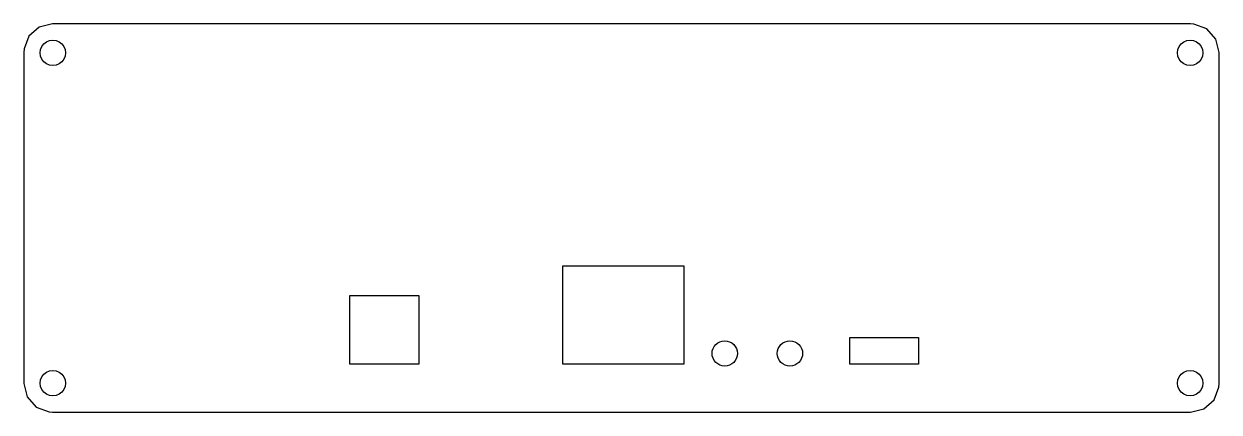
# Model space of a CAD drawing. Extents: x 0 to 165, y 0 to 54.
import ezdxf

# ---------------------------------------------------------------- set-up
doc = ezdxf.new("R2010")
doc.units = 0
doc.layers.get('0').update_dxf_attribs({"linetype": 'CONTINUOUS'})

msp = doc.modelspace()

# ---------------------------------------------------------------- linework, layer by layer
for points in [[(162.891, 0.4513), (164.303, 1.70182), (164.971, 3.46509), (165, 3.94), (165, 49.66), (164.549, 51.491), (163.298, 52.9026), (161.535, 53.5713), (161.06, 53.6), (3.94, 53.6), (2.10899, 53.1487), (0.69744, 51.8982), (0.02873, 50.1349), (0, 49.66), (0, 3.94), (0.4513, 2.10899), (1.70182, 0.69744), (3.46509, 0.02873), (3.94, 0), (161.06, 0)], [(3.54707, 47.9096), (3.125, 48.0845), (2.76256, 48.3626), (2.48446, 48.725), (2.30963, 49.1471), (2.25, 49.6), (2.30963, 50.0529), (2.48446, 50.475), (2.76256, 50.8374), (3.125, 51.1155), (3.54707, 51.2904), (4, 51.35), (4.45293, 51.2904), (4.875, 51.1155), (5.23744, 50.8374), (5.51554, 50.475), (5.69037, 50.0529), (5.75, 49.6), (5.69037, 49.1471), (5.51554, 48.725), (5.23744, 48.3626), (4.875, 48.0845), (4.45293, 47.9096), (4, 47.85)], [(160.547, 47.9096), (160.125, 48.0845), (159.763, 48.3626), (159.484, 48.725), (159.31, 49.1471), (159.25, 49.6), (159.31, 50.0529), (159.484, 50.475), (159.763, 50.8374), (160.125, 51.1155), (160.547, 51.2904), (161, 51.35), (161.453, 51.2904), (161.875, 51.1155), (162.237, 50.8374), (162.516, 50.475), (162.69, 50.0529), (162.75, 49.6), (162.69, 49.1471), (162.516, 48.725), (162.237, 48.3626), (161.875, 48.0845), (161.453, 47.9096), (161, 47.85)], [(74.4, 6.6), (74.4, 20.2), (91.1, 20.2), (91.1, 6.6)], [(45, 6.6), (45, 16.1), (54.5, 16.1), (54.5, 6.6)], [(114, 6.6), (114, 10.3), (123.5, 10.3), (123.5, 6.6)], [(96.4086, 6.38363), (96.0803, 6.48321), (95.7778, 6.64493), (95.5126, 6.86256), (95.2949, 7.12775), (95.1332, 7.4303), (95.0336, 7.75859), (95, 8.1), (95.0336, 8.44141), (95.1332, 8.7697), (95.2949, 9.07225), (95.5126, 9.33744), (95.7778, 9.55507), (96.0803, 9.71679), (96.4086, 9.81637), (96.75, 9.85), (97.0914, 9.81637), (97.4197, 9.71679), (97.7222, 9.55507), (97.9874, 9.33744), (98.2051, 9.07225), (98.3668, 8.7697), (98.4664, 8.44141), (98.5, 8.1), (98.4664, 7.75859), (98.3668, 7.4303), (98.2051, 7.12775), (97.9874, 6.86256), (97.7222, 6.64493), (97.4197, 6.48321), (97.0914, 6.38363), (96.75, 6.35)], [(105.409, 6.38363), (105.08, 6.48321), (104.778, 6.64493), (104.513, 6.86256), (104.295, 7.12775), (104.133, 7.4303), (104.034, 7.75859), (104, 8.1), (104.034, 8.44141), (104.133, 8.7697), (104.295, 9.07225), (104.513, 9.33744), (104.778, 9.55507), (105.08, 9.71679), (105.409, 9.81637), (105.75, 9.85), (106.091, 9.81637), (106.42, 9.71679), (106.722, 9.55507), (106.987, 9.33744), (107.205, 9.07225), (107.367, 8.7697), (107.466, 8.44141), (107.5, 8.1), (107.466, 7.75859), (107.367, 7.4303), (107.205, 7.12775), (106.987, 6.86256), (106.722, 6.64493), (106.42, 6.48321), (106.091, 6.38363), (105.75, 6.35)], [(3.54707, 2.30963), (3.125, 2.48446), (2.76256, 2.76256), (2.48446, 3.125), (2.30963, 3.54707), (2.25, 4), (2.30963, 4.45293), (2.48446, 4.875), (2.76256, 5.23744), (3.125, 5.51554), (3.54707, 5.69037), (4, 5.75), (4.45293, 5.69037), (4.875, 5.51554), (5.23744, 5.23744), (5.51554, 4.875), (5.69037, 4.45293), (5.75, 4), (5.69037, 3.54707), (5.51554, 3.125), (5.23744, 2.76256), (4.875, 2.48446), (4.45293, 2.30963), (4, 2.25)], [(160.547, 2.30963), (160.125, 2.48446), (159.763, 2.76256), (159.484, 3.125), (159.31, 3.54707), (159.25, 4), (159.31, 4.45293), (159.484, 4.875), (159.763, 5.23744), (160.125, 5.51554), (160.547, 5.69037), (161, 5.75), (161.453, 5.69037), (161.875, 5.51554), (162.237, 5.23744), (162.516, 4.875), (162.69, 4.45293), (162.75, 4), (162.69, 3.54707), (162.516, 3.125), (162.237, 2.76256), (161.875, 2.48446), (161.453, 2.30963), (161, 2.25)]]:
    msp.add_lwpolyline(points, close=True)

doc.saveas('drawing.dxf')
